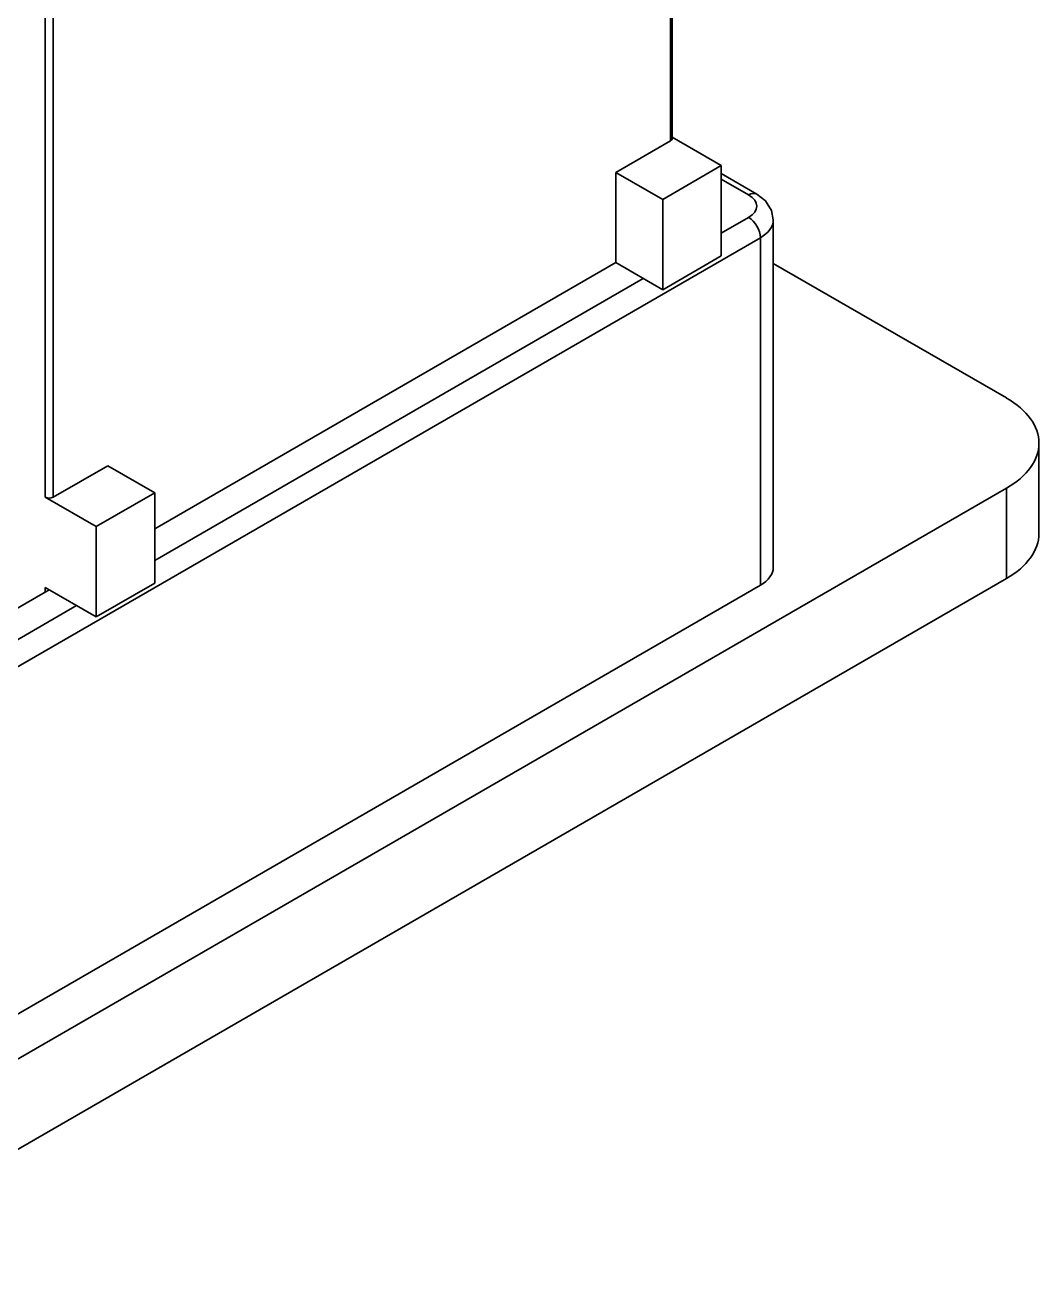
# Model space of a CAD drawing. Header units: millimetres. Extents: x -105 to 105, y -148 to 148.
# Drawn here: x 68.27 to 86.62, y -36.84 to -14.17 of the extents above; entities that cross this region are included whole.
import ezdxf

# ---------------------------------------------------------------- set-up
doc = ezdxf.new("R2010")
doc.units = ezdxf.units.MM
doc.layers.add('粗实线层', color=7, linetype='Continuous', lineweight=35)

msp = doc.modelspace()

# ---------------------------------------------------------------- linework, layer by layer
at = {"layer": '粗实线层', "color": 7, "lineweight": 35, "ltscale": 0.4225}
for p, q in [((79.951, -16.262), (79.951, -2.464)), ((79.98, -16.222), (79.98, -2.423)), ((68.637, -22.713), (68.637, -8.914)), ((68.778, -22.713), (68.778, -8.914)), ((78.961, -16.834), (79.951, -16.262)), ((79.98, -16.198), (80.87, -16.712)), ((79.809, -17.324), (80.87, -16.712)), ((80.87, -18.345), (80.87, -16.712)), ((78.961, -16.834), (79.809, -17.324)), ((78.961, -16.834), (78.961, -18.467)), ((80.87, -16.855), (81.515, -17.227)), ((80.87, -16.956), (81.365, -17.242)), ((79.809, -17.324), (79.809, -18.957)), ((81.365, -17.65), (80.87, -17.936)), ((81.811, -23.978), (81.811, -17.691)), ((81.577, -18.018), (67.152, -26.346)), ((81.577, -24.305), (81.577, -18.018)), ((80.87, -18.345), (79.809, -18.957)), ((78.961, -18.467), (70.617, -23.284)), ((78.961, -18.467), (79.809, -18.957)), ((81.811, -18.48), (86.032, -20.916)), ((79.456, -18.753), (70.617, -23.856)), ((86.617, -23.366), (86.617, -21.733)), ((69.768, -22.141), (68.778, -22.713)), ((69.768, -22.141), (70.617, -22.631)), ((86.032, -22.549), (64.111, -35.205)), ((70.617, -22.631), (69.556, -23.243)), ((70.617, -22.631), (70.617, -24.264)), ((86.032, -24.182), (86.032, -22.549)), ((69.556, -23.243), (68.637, -22.713)), ((69.556, -24.876), (69.556, -23.243)), ((86.032, -24.182), (64.111, -36.838)), ((81.577, -24.305), (67.152, -32.633)), ((68.708, -24.387), (67.152, -25.285)), ((69.556, -24.876), (68.637, -24.346)), ((68.637, -24.427), (68.637, -24.346)), ((69.556, -24.876), (70.617, -24.264)), ((69.203, -24.672), (66.94, -25.979))]:
    msp.add_line(p, q, dxfattribs=at)
msp.add_lwpolyline([(81.811, -17.691), (81.781, -17.524), (81.668, -17.347), (81.515, -17.227)], dxfattribs=at)
for centre, major_axis, start_param, end_param in [((79.88, -16.222), (-0.1, 0), 2.356194, 3.141593), ((81.365, -17.487), (0.15, 0.26), 0, 0.785398), ((81.011, -17.446), (0.5, 0), 5.497787, 7.068583), ((81.365, -17.895), (0.15, -0.26), 0.785398, 2.356194), ((81.011, -17.691), (0.8, 0), 5.497787, 6.283185), ((84.617, -21.733), (2, 0), 0, 0.785398), ((84.617, -21.733), (2, 0), 5.497787, 6.283185), ((68.708, -22.672), (-0.1, 0), 0.785398, 2.356194), ((84.617, -23.366), (2, 0), 5.497787, 6.283185), ((81.011, -23.978), (0.8, 0), 5.497787, 6.283185)]:
    msp.add_ellipse(centre, major_axis=major_axis, ratio=0.57735, start_param=start_param, end_param=end_param, dxfattribs=at)

doc.saveas('drawing.dxf')
